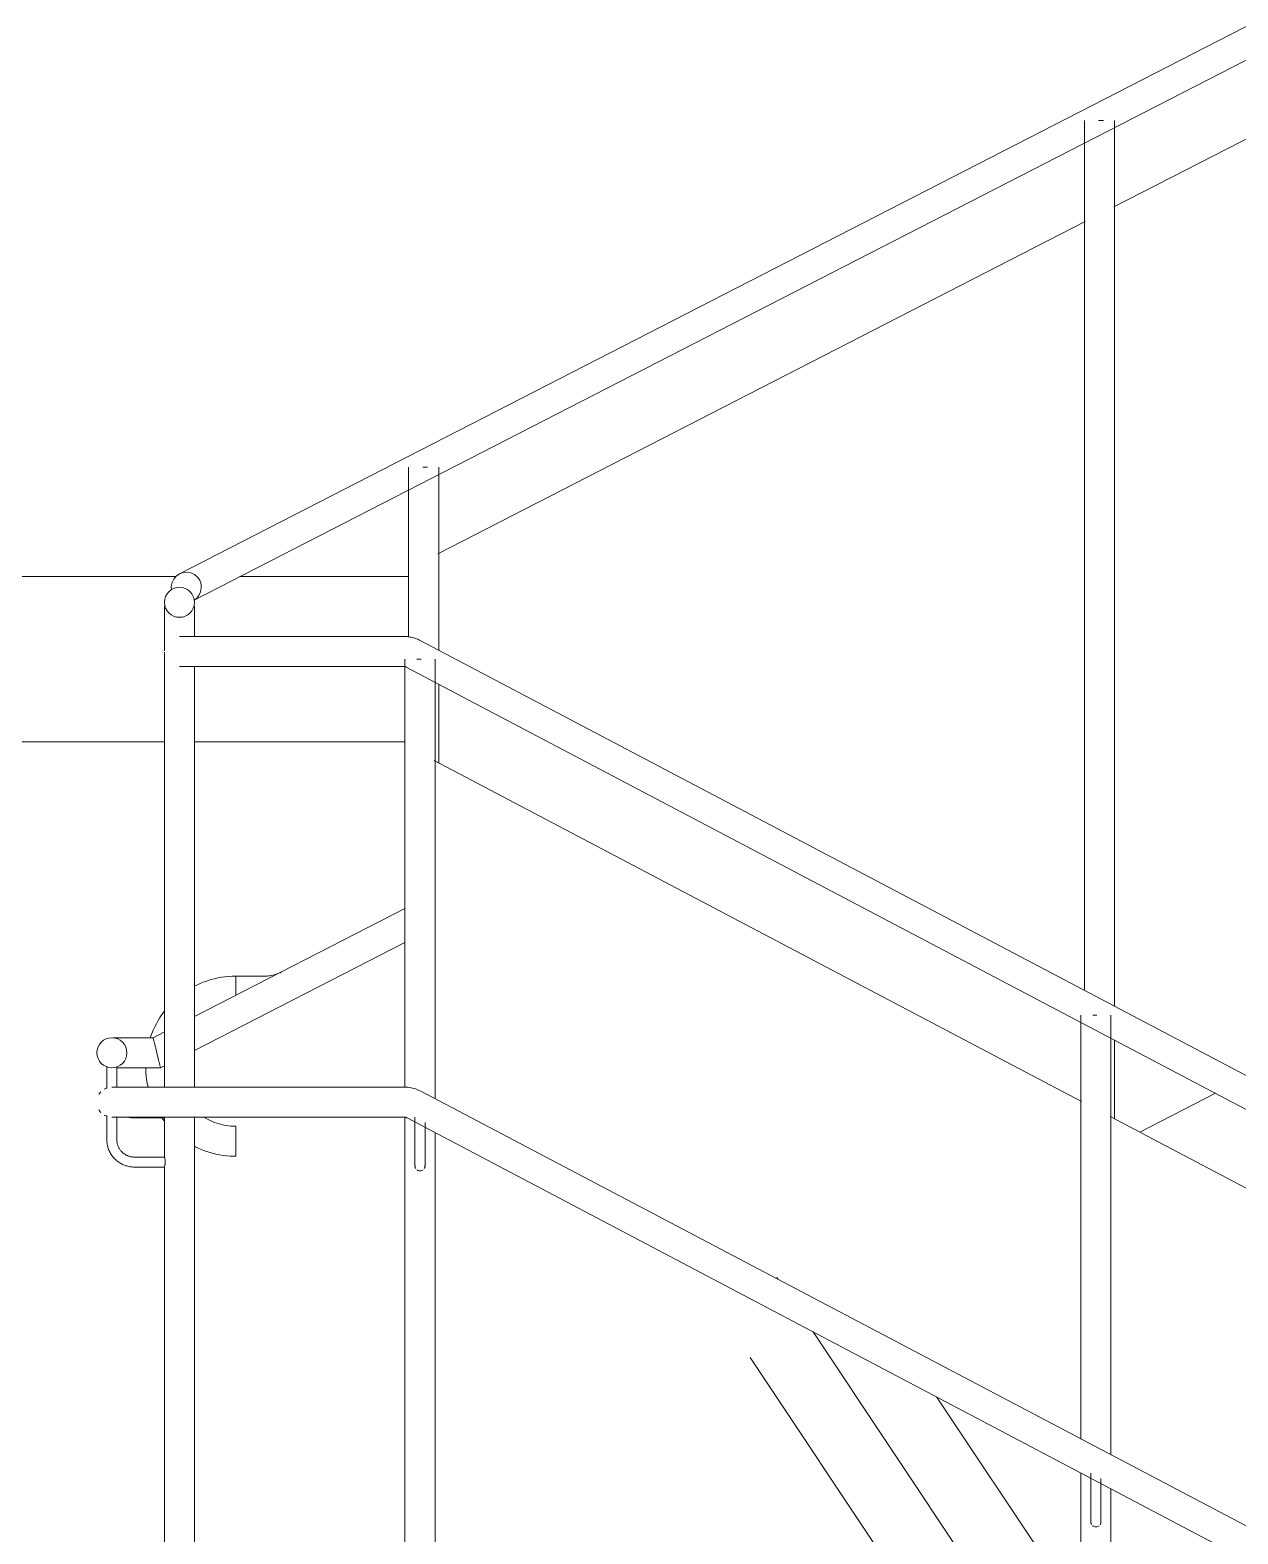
# Model space of a CAD drawing. Header units: millimetres. Extents: x -515342 to 330399, y -224905 to 507333.
# Drawn here: x 247241 to 248849, y 93376 to 95379 of the extents above; entities that cross this region are included whole.
import ezdxf

# ---------------------------------------------------------------- set-up
doc = ezdxf.new("R2010")
doc.units = ezdxf.units.MM
doc.layers.get('0').update_dxf_attribs({"lineweight": 0})
doc.layers.add('Ограждение', color=7, linetype='Continuous', lineweight=0)
doc.layers.add('Перекрытие', color=7, linetype='Continuous', lineweight=0)
pattern_1 = [(123.69, (-5255.8, 6334.5), (-2598.612, 3008.927), [641.07, -5769.6]), (123.69, (-5220.23, 6441.2), (-2598.612, 3008.927), [384.64, -6026.03]), (123.69, (-5433.6, 6441.2), (-2598.612, 3008.927), [384.64, -6026.03])]

# ---------------------------------------------------------------- blocks, each defined once
blk = doc.blocks.new('Ограждение - АР_Ограждение_Балясина_D40_900 для 1500-10123999-О_АР_П_Разрез 2-2')
at = {"layer": 'Ограждение'}
for p, q in [((-13619.7, 5940), (-13619.7, 6510.2)), ((-13599.7, 6510.2), (-13603.7, 6510.2)), ((-13598.2, 6510.2), (-13599.7, 6510.2)), ((-13579.7, 6510.2), (-13579.7, 5924.6)), ((-13619.7, 5040.2), (-13619.7, 5900.4)), ((-13606.4, 5865.2), (-13606.4, 5900.1)), ((-13593, 5893.1), (-13593, 5865.2)), ((-13579.7, 5879.4), (-13579.7, 4884.8))]:
    blk.add_line(p, q, dxfattribs=at)
at = {"layer": 'Ограждение', "flags": 128}
for points in [[(-13606.4, 5835.2), (-13606.4, 5835.2), (-13606.4, 5835.3), (-13606.4, 5835.4), (-13606.4, 5835.5), (-13606.4, 5835.8), (-13606.4, 5836), (-13606.4, 5836.3), (-13606.4, 5836.7), (-13606.4, 5837.1), (-13606.4, 5837.5), (-13606.4, 5838), (-13606.4, 5838.6), (-13606.4, 5839.1), (-13606.4, 5839.7), (-13606.4, 5840.4), (-13606.4, 5841.1), (-13606.4, 5841.8), (-13606.4, 5842.6), (-13606.4, 5843.4), (-13606.4, 5844.3), (-13606.4, 5845.1), (-13606.4, 5846), (-13606.4, 5847), (-13606.4, 5848), (-13606.4, 5849), (-13606.4, 5850), (-13606.4, 5851), (-13606.4, 5852.1), (-13606.4, 5853.2), (-13606.4, 5854.3), (-13606.4, 5855.4), (-13606.4, 5856.6), (-13606.4, 5857.7), (-13606.4, 5858.9), (-13606.4, 5860.1), (-13606.4, 5861.3), (-13606.4, 5862.4), (-13606.4, 5863.6), (-13606.4, 5864.8), (-13606.4, 5865.2)], [(-13593, 5865.2), (-13593, 5864), (-13593, 5862.8), (-13593, 5861.6), (-13593, 5860.4), (-13593, 5859.2), (-13593, 5858), (-13593, 5856.9), (-13593, 5855.7), (-13593, 5854.6), (-13593, 5853.5), (-13593, 5852.4), (-13593, 5851.3), (-13593, 5850.3), (-13593, 5849.2), (-13593, 5848.2), (-13593, 5847.2), (-13593, 5846.3), (-13593, 5845.4), (-13593, 5844.5), (-13593, 5843.6), (-13593, 5842.8), (-13593, 5842), (-13593, 5841.3), (-13593, 5840.6), (-13593, 5839.9), (-13593, 5839.3), (-13593, 5838.7), (-13593, 5838.2), (-13593, 5837.7), (-13593, 5837.2), (-13593, 5836.8), (-13593, 5836.4), (-13593, 5836.1), (-13593, 5835.8), (-13593, 5835.6), (-13593, 5835.4), (-13593, 5835.3), (-13593, 5835.2), (-13593, 5835.2)]]:
    blk.add_lwpolyline(points, dxfattribs=at)
at = {"layer": 'Ограждение'}
for points, knots in [([(-13606.3, 5836.3), (-13606.3, 5836.1), (-13606.4, 5835.6), (-13606.4, 5834.9), (-13606.3, 5834.1), (-13606.1, 5833.2), (-13605.8, 5832.4), (-13605.5, 5831.9), (-13605.5, 5831.8)], [0.4444444, 0.4444444, 0.4444444, 0.4444444, 0.4791667, 0.5138889, 0.5486111, 0.5833333, 0.6527778, 0.6666667, 0.6666667, 0.6666667, 0.6666667]), ([(-13604, 5830.1), (-13603.9, 5830), (-13603.5, 5829.6), (-13602.1, 5828.8), (-13600.7, 5828.5), (-13599.7, 5828.5)], [0.7777778, 0.7777778, 0.7777778, 0.7777778, 0.7916667, 0.8611111, 1, 1, 1, 1]), ([(-13593.9, 5831.8), (-13593.7, 5832.2), (-13593.4, 5832.9), (-13593.1, 5833.9), (-13593, 5834.7), (-13593, 5835.5), (-13593.1, 5835.9), (-13593.1, 5836.2)], [0.3333333, 0.3333333, 0.3333333, 0.3333333, 0.3888889, 0.4444444, 0.4791667, 0.5138889, 0.5486111, 0.5486111, 0.5486111, 0.5486111])]:
    blk.add_open_spline(points, degree=3, knots=knots, dxfattribs=at)
blk.add_open_spline([(-13599.7, 5828.5), (-13598.9, 5828.5), (-13597.4, 5828.8), (-13596, 5829.6), (-13595.4, 5830.1)], degree=3, dxfattribs=at)
blk = doc.blocks.new('Ограждение - Для шага 900-10114928-О_АР_П_Разрез 2-2')
at = {"layer": 'Ограждение'}
h = blk.add_hatch(dxfattribs=at)
h.set_pattern_fill('FP_54', color=256, style=0, pattern_type=2)
h.set_pattern_definition(pattern_1)
h.paths.add_polyline_path([(-12718.7, 4671), (-12718.7, 5425.7), (-13580.7, 5880), (-13580.7, 5125.2), (-12846.2, 4738.1)])
h.paths.add_polyline_path([(-12718.7, 5471), (-12718.7, 5921), (-13580.7, 6375.2), (-13580.7, 5925.2), (-12739.1, 5481.7)])
for p, q in [((-13580.7, 6375.2), (-12718.7, 5921)), ((-12718.7, 4671), (-13580.7, 5125.2))]:
    blk.add_line(p, q, dxfattribs=at)
blk = doc.blocks.new('Ограждение - АР_Ограждение_Балясина_D40_900 для 1500-10123997-О_АР_П_Разрез 2-2')
at = {"layer": 'Ограждение'}
for p, q in [((-12719.7, 5471.3), (-12719.7, 6036)), ((-12699.7, 6036), (-12703.7, 6036)), ((-12698.2, 6036), (-12699.7, 6036)), ((-12679.7, 6036), (-12679.7, 5450.4)), ((-12719.7, 4418.5), (-12719.7, 5426.3)), ((-12706.4, 5391), (-12706.4, 5425.9)), ((-12693, 5418.9), (-12693, 5391)), ((-12679.7, 5405.2), (-12679.7, 4418.5))]:
    blk.add_line(p, q, dxfattribs=at)
at = {"layer": 'Ограждение', "flags": 128}
for points in [[(-12706.4, 5361), (-12706.4, 5361), (-12706.4, 5361.1), (-12706.4, 5361.2), (-12706.4, 5361.3), (-12706.4, 5361.6), (-12706.4, 5361.8), (-12706.4, 5362.1), (-12706.4, 5362.5), (-12706.4, 5362.9), (-12706.4, 5363.3), (-12706.4, 5363.8), (-12706.4, 5364.3), (-12706.4, 5364.9), (-12706.4, 5365.5), (-12706.4, 5366.2), (-12706.4, 5366.9), (-12706.4, 5367.6), (-12706.4, 5368.4), (-12706.4, 5369.2), (-12706.4, 5370.1), (-12706.4, 5370.9), (-12706.4, 5371.8), (-12706.4, 5372.8), (-12706.4, 5373.7), (-12706.4, 5374.7), (-12706.4, 5375.8), (-12706.4, 5376.8), (-12706.4, 5377.9), (-12706.4, 5379), (-12706.4, 5380.1), (-12706.4, 5381.2), (-12706.4, 5382.4), (-12706.4, 5383.5), (-12706.4, 5384.7), (-12706.4, 5385.9), (-12706.4, 5387), (-12706.4, 5388.2), (-12706.4, 5389.4), (-12706.4, 5390.6), (-12706.4, 5391)], [(-12693, 5391), (-12693, 5389.8), (-12693, 5388.6), (-12693, 5387.4), (-12693, 5386.2), (-12693, 5385), (-12693, 5383.8), (-12693, 5382.7), (-12693, 5381.5), (-12693, 5380.4), (-12693, 5379.3), (-12693, 5378.2), (-12693, 5377.1), (-12693, 5376), (-12693, 5375), (-12693, 5374), (-12693, 5373), (-12693, 5372.1), (-12693, 5371.2), (-12693, 5370.3), (-12693, 5369.4), (-12693, 5368.6), (-12693, 5367.8), (-12693, 5367.1), (-12693, 5366.4), (-12693, 5365.7), (-12693, 5365.1), (-12693, 5364.5), (-12693, 5364), (-12693, 5363.5), (-12693, 5363), (-12693, 5362.6), (-12693, 5362.2), (-12693, 5361.9), (-12693, 5361.6), (-12693, 5361.4), (-12693, 5361.2), (-12693, 5361.1), (-12693, 5361), (-12693, 5361)]]:
    blk.add_lwpolyline(points, dxfattribs=at)
at = {"layer": 'Ограждение'}
for points, knots in [([(-12706.3, 5362.1), (-12706.3, 5361.9), (-12706.4, 5361.4), (-12706.4, 5360.7), (-12706.3, 5359.9), (-12706.1, 5359), (-12705.8, 5358.2), (-12705.5, 5357.7), (-12705.5, 5357.6)], [0.4444444, 0.4444444, 0.4444444, 0.4444444, 0.4791667, 0.5138889, 0.5486111, 0.5833333, 0.6527778, 0.6666667, 0.6666667, 0.6666667, 0.6666667]), ([(-12704, 5355.9), (-12703.9, 5355.8), (-12703.5, 5355.4), (-12702.1, 5354.6), (-12700.7, 5354.3), (-12699.7, 5354.3)], [0.7777778, 0.7777778, 0.7777778, 0.7777778, 0.7916667, 0.8611111, 1, 1, 1, 1]), ([(-12693.9, 5357.6), (-12693.7, 5357.9), (-12693.4, 5358.7), (-12693.1, 5359.6), (-12693, 5360.5), (-12693, 5361.3), (-12693.1, 5361.7), (-12693.1, 5362)], [0.3333333, 0.3333333, 0.3333333, 0.3333333, 0.3888889, 0.4444444, 0.4791667, 0.5138889, 0.5486111, 0.5486111, 0.5486111, 0.5486111])]:
    blk.add_open_spline(points, degree=3, knots=knots, dxfattribs=at)
blk.add_open_spline([(-12699.7, 5354.3), (-12698.9, 5354.3), (-12697.4, 5354.6), (-12696, 5355.4), (-12695.4, 5355.9)], degree=3, dxfattribs=at)
blk = doc.blocks.new('Ограждение - Для шага 900-V300-О_АР_П_Разрез 2-2')
at = {"layer": 'Ограждение'}
h = blk.add_hatch(dxfattribs=at)
h.set_pattern_fill('FP_54', color=256, style=0, pattern_type=2)
h.set_pattern_definition(pattern_1)
h.paths.add_polyline_path([(-11818.7, 4196.7), (-11818.7, 4951.5), (-12680.7, 5405.7), (-12680.7, 4651), (-11870.6, 4224.1)])
h.paths.add_polyline_path([(-11818.7, 4996.7), (-11818.7, 5446.7), (-12680.7, 5901), (-12680.7, 5451), (-11882, 5030.1)])
for p, q in [((-12680.7, 5901), (-11818.7, 5446.7)), ((-11818.7, 4196.7), (-12680.7, 4651))]:
    blk.add_line(p, q, dxfattribs=at)
blk = doc.blocks.new('Ограждение - АР_Ограждение_Балясина_D40_900 для 1500-V302-О_АР_П_Разрез 2-2')
at = {"layer": 'Ограждение'}
for p, q in [((-13940.1, 5940.2), (-13940.1, 6515.2)), ((-13939.4, 6515.2), (-13940.1, 6515.2)), ((-13900.1, 6500.6), (-13900.1, 5940.1)), ((-14016.8, 5870.2), (-14016.8, 5902.2)), ((-14003.4, 5900.5), (-14003.4, 5870.2)), ((-13940.1, 5846.9), (-13940.1, 5900.2)), ((-13900.1, 5900.2), (-13900.1, 5040.2)), ((-13980.1, 5846.9), (-13940.1, 5846.9)), ((-13940.1, 5833.6), (-13980.1, 5833.6)), ((-13940.1, 5040.2), (-13940.1, 5833.6))]:
    blk.add_line(p, q, dxfattribs=at)
at = {"layer": 'Ограждение', "flags": 128}
for points in [[(-13980.1, 5833.6), (-13981.6, 5833.6), (-13983, 5833.7), (-13984.5, 5833.8), (-13986, 5834), (-13987.4, 5834.3), (-13988.8, 5834.6), (-13990.2, 5835), (-13991.6, 5835.4), (-13993, 5835.9), (-13994.4, 5836.4), (-13995.7, 5837), (-13997, 5837.7), (-13998.3, 5838.4), (-13999.6, 5839.2), (-14000.8, 5840), (-14002, 5840.8), (-14003.2, 5841.7), (-14004.3, 5842.7), (-14005.4, 5843.6), (-14006.4, 5844.7), (-14007.4, 5845.7), (-14008.4, 5846.9), (-14009.3, 5848), (-14010.1, 5849.2), (-14011, 5850.4), (-14011.7, 5851.7), (-14012.5, 5852.9), (-14013.1, 5854.2), (-14013.7, 5855.6), (-14014.3, 5856.9), (-14014.8, 5858.3), (-14015.2, 5859.7), (-14015.6, 5861.1), (-14016, 5862.5), (-14016.2, 5864), (-14016.5, 5865.4), (-14016.6, 5866.9), (-14016.7, 5868.4), (-14016.8, 5869.8), (-14016.8, 5870.2)], [(-14003.4, 5870.2), (-14003.4, 5869.3), (-14003.4, 5868.4), (-14003.3, 5867.4), (-14003.1, 5866.5), (-14003, 5865.6), (-14002.8, 5864.7), (-14002.5, 5863.8), (-14002.3, 5862.9), (-14002, 5862), (-14001.6, 5861.1), (-14001.2, 5860.3), (-14000.8, 5859.4), (-14000.4, 5858.6), (-13999.9, 5857.8), (-13999.4, 5857), (-13998.8, 5856.3), (-13998.3, 5855.5), (-13997.7, 5854.8), (-13997, 5854.1), (-13996.4, 5853.5), (-13995.7, 5852.8), (-13995, 5852.2), (-13994.2, 5851.7), (-13993.5, 5851.1), (-13992.7, 5850.6), (-13991.9, 5850.1), (-13991.1, 5849.6), (-13990.3, 5849.2), (-13989.4, 5848.8), (-13988.6, 5848.5), (-13987.7, 5848.1), (-13986.8, 5847.9), (-13985.9, 5847.6), (-13985, 5847.4), (-13984.1, 5847.2), (-13983.2, 5847.1), (-13982.2, 5847), (-13981.3, 5846.9), (-13980.4, 5846.9), (-13980.1, 5846.9)]]:
    blk.add_lwpolyline(points, dxfattribs=at)
at = {"layer": 'Ограждение'}
blk.add_open_spline([(-13940.1, 5833.6), (-13940.1, 5833.6), (-13940, 5833.8), (-13939.7, 5834.8), (-13939.4, 5835.9), (-13939.3, 5836.9), (-13939.1, 5837.9), (-13939, 5838.9), (-13939, 5839.8), (-13939, 5840.5), (-13939, 5841.2), (-13939.1, 5842.2), (-13939.2, 5843.3), (-13939.4, 5844.5), (-13939.7, 5845.5), (-13940, 5846.6), (-13940.1, 5846.9), (-13940.1, 5846.9)], degree=3, knots=[0, 0, 0, 0, 0.111111, 0.222222, 0.277778, 0.333333, 0.388889, 0.444444, 0.479167, 0.513889, 0.548611, 0.583333, 0.652778, 0.722222, 0.791667, 0.861111, 1, 1, 1, 1], dxfattribs=at)
blk = doc.blocks.new('Ограждение - Ограждение-10114312-О_АР_П_Разрез 2-2')
for name in ['Ограждение - АР_Ограждение_Балясина_D40_900 для 1500-V302-О_АР_П_Разрез 2-2', 'Ограждение - АР_Ограждение_Балясина_D40_900 для 1500-10123999-О_АР_П_Разрез 2-2', 'Ограждение - Для шага 900-10114928-О_АР_П_Разрез 2-2', 'Ограждение - АР_Ограждение_Балясина_D40_900 для 1500-10123997-О_АР_П_Разрез 2-2', 'Ограждение - Для шага 900-V300-О_АР_П_Разрез 2-2']:
    blk.add_blockref(name, (0, 0))
blk = doc.blocks.new('Тип верхнего поручня - Верхний поручень_Внутренний_-10114799-О_АР_П_Разрез 2-2')
at = {"layer": 'Ограждение'}
for p, q in [((-13620.4, 6540.2), (-13875.1, 6540.2)), ((-10579.3, 4943.7), (-13599.5, 6535)), ((-13875.1, 6500.2), (-13620.4, 6500.2)), ((-13618.1, 6499.6), (-10597.9, 4908.3))]:
    blk.add_line(p, q, dxfattribs=at)
at = {"layer": 'Ограждение', "flags": 128}
for points in [[(-13875.1, 6540.2), (-13876.9, 6540.2), (-13878.7, 6540.2), (-13880.5, 6540.2), (-13882.3, 6540.2), (-13884.1, 6540.2), (-13885.8, 6540.2), (-13887.5, 6540.2), (-13889.3, 6540.2), (-13891, 6540.2), (-13892.6, 6540.2), (-13894.3, 6540.2), (-13895.9, 6540.2), (-13897.5, 6540.2), (-13899, 6540.2), (-13900.5, 6540.2), (-13902, 6540.2), (-13903.4, 6540.2), (-13904.8, 6540.2), (-13906.1, 6540.2), (-13907.4, 6540.2), (-13908.6, 6540.2), (-13909.8, 6540.2), (-13910.9, 6540.2), (-13912, 6540.2), (-13913, 6540.2), (-13913.9, 6540.2), (-13914.8, 6540.2), (-13915.6, 6540.2), (-13916.4, 6540.2), (-13917.1, 6540.2), (-13917.7, 6540.2), (-13918.2, 6540.2), (-13918.7, 6540.2), (-13919.1, 6540.2), (-13919.5, 6540.2), (-13919.7, 6540.2), (-13919.9, 6540.2), (-13920.1, 6540.2), (-13920.1, 6540.2), (-13920.1, 6540.2)], [(-13599.5, 6535), (-13601.1, 6535.8), (-13602.7, 6536.6), (-13604.4, 6537.3), (-13606.1, 6537.9), (-13607.8, 6538.4), (-13609.5, 6538.9), (-13611.3, 6539.3), (-13613, 6539.6), (-13614.8, 6539.9), (-13616.6, 6540.1), (-13618.4, 6540.2), (-13620.2, 6540.2), (-13620.4, 6540.2)], [(-13920.1, 6500.2), (-13920.1, 6500.2), (-13920, 6500.2), (-13919.8, 6500.2), (-13919.5, 6500.2), (-13919.2, 6500.2), (-13918.8, 6500.2), (-13918.4, 6500.2), (-13917.8, 6500.2), (-13917.2, 6500.2), (-13916.6, 6500.2), (-13915.8, 6500.2), (-13915, 6500.2), (-13914.2, 6500.2), (-13913.2, 6500.2), (-13912.3, 6500.2), (-13911.2, 6500.2), (-13910.1, 6500.2), (-13908.9, 6500.2), (-13907.7, 6500.2), (-13906.5, 6500.2), (-13905.1, 6500.2), (-13903.8, 6500.2), (-13902.4, 6500.2), (-13900.9, 6500.2), (-13899.4, 6500.2), (-13897.9, 6500.2), (-13896.3, 6500.2), (-13894.7, 6500.2), (-13893.1, 6500.2), (-13891.4, 6500.2), (-13889.7, 6500.2), (-13888, 6500.2), (-13886.3, 6500.2), (-13884.5, 6500.2), (-13882.8, 6500.2), (-13881, 6500.2), (-13879.2, 6500.2), (-13877.4, 6500.2), (-13875.6, 6500.2), (-13875.1, 6500.2)], [(-13620.4, 6500.2), (-13620.2, 6500.2), (-13620, 6500.2), (-13619.8, 6500.2), (-13619.6, 6500.2), (-13619.4, 6500.1), (-13619.2, 6500.1), (-13619, 6500), (-13618.9, 6500), (-13618.7, 6499.9), (-13618.5, 6499.8), (-13618.3, 6499.7), (-13618.1, 6499.7), (-13618.1, 6499.6)]]:
    blk.add_lwpolyline(points, dxfattribs=at)
blk = doc.blocks.new('Тип перил - Перила_Внутренний_-10114812-О_АР_П_Разрез 2-2')
at = {"layer": 'Ограждение'}
for p, q in [((-13621.7, 5940.2), (-13960.1, 5940.2)), ((-10575.2, 4341.6), (-13598.4, 5934.5)), ((-13960.1, 5900.2), (-13621.7, 5900.2)), ((-13617, 5899.1), (-10593.9, 4306.2))]:
    blk.add_line(p, q, dxfattribs=at)
at = {"layer": 'Ограждение', "flags": 128}
for points in [[(-13960.1, 5940.2), (-13962.1, 5940.2), (-13964.1, 5940.2), (-13966.1, 5940.2), (-13968.1, 5940.2), (-13970, 5940.2), (-13972, 5940.2), (-13973.9, 5940.2), (-13975.8, 5940.2), (-13977.7, 5940.2), (-13979.6, 5940.2), (-13981.4, 5940.2), (-13983.2, 5940.2), (-13985, 5940.2), (-13986.7, 5940.2), (-13988.3, 5940.2), (-13990, 5940.2), (-13991.6, 5940.2), (-13993.1, 5940.2), (-13994.6, 5940.2), (-13996, 5940.2), (-13997.3, 5940.2), (-13998.6, 5940.2), (-13999.9, 5940.2), (-14001.1, 5940.2), (-14002.2, 5940.2), (-14003.2, 5940.2), (-14004.2, 5940.2), (-14005.1, 5940.2), (-14006, 5940.2), (-14006.7, 5940.2), (-14007.4, 5940.2), (-14008, 5940.2), (-14008.5, 5940.2), (-14009, 5940.2), (-14009.4, 5940.2), (-14009.7, 5940.2), (-14009.9, 5940.2), (-14010, 5940.2), (-14010.1, 5940.2), (-14010.1, 5940.2)], [(-13598.4, 5934.5), (-13600.1, 5935.3), (-13602, 5936.2), (-13603.8, 5936.9), (-13605.7, 5937.6), (-13607.6, 5938.2), (-13609.5, 5938.7), (-13611.5, 5939.2), (-13613.5, 5939.5), (-13615.4, 5939.8), (-13617.4, 5940), (-13619.4, 5940.2), (-13621.4, 5940.2), (-13621.7, 5940.2)], [(-14010.1, 5900.2), (-14010.1, 5900.2), (-14010, 5900.2), (-14009.8, 5900.2), (-14009.5, 5900.2), (-14009.1, 5900.2), (-14008.7, 5900.2), (-14008.2, 5900.2), (-14007.6, 5900.2), (-14006.9, 5900.2), (-14006.2, 5900.2), (-14005.4, 5900.2), (-14004.5, 5900.2), (-14003.5, 5900.2), (-14002.5, 5900.2), (-14001.4, 5900.2), (-14000.2, 5900.2), (-13999, 5900.2), (-13997.7, 5900.2), (-13996.4, 5900.2), (-13994.9, 5900.2), (-13993.5, 5900.2), (-13992, 5900.2), (-13990.4, 5900.2), (-13988.8, 5900.2), (-13987.1, 5900.2), (-13985.4, 5900.2), (-13983.7, 5900.2), (-13981.9, 5900.2), (-13980.1, 5900.2), (-13978.2, 5900.2), (-13976.4, 5900.2), (-13974.4, 5900.2), (-13972.5, 5900.2), (-13970.6, 5900.2), (-13968.6, 5900.2), (-13966.6, 5900.2), (-13964.6, 5900.2), (-13962.7, 5900.2), (-13960.7, 5900.2), (-13960.1, 5900.2)], [(-13621.7, 5900.2), (-13621.3, 5900.2), (-13620.9, 5900.2), (-13620.5, 5900.1), (-13620.1, 5900.1), (-13619.7, 5900), (-13619.3, 5899.9), (-13618.9, 5899.8), (-13618.5, 5899.7), (-13618.1, 5899.6), (-13617.8, 5899.4), (-13617.4, 5899.3), (-13617, 5899.1), (-13617, 5899.1)]]:
    blk.add_lwpolyline(points, dxfattribs=at)
at = {"layer": 'Ограждение'}
for start, end in [(136.5457, 150), (108.6175, 120), (210, 223.4543), (240, 251.7109)]:
    blk.add_arc((-14010.1, 5920.2), 20, start, end, dxfattribs=at)
blk = doc.blocks.new('Ограждение - Для шага 900-V304-О_АР_П_Разрез 2-2')
at = {"layer": 'Ограждение'}
h = blk.add_hatch(dxfattribs=at)
h.set_pattern_fill('FP_54', color=256, style=0, pattern_type=2)
h.set_pattern_definition(pattern_1)
h.paths.add_polyline_path([(-12641.2, 5880.1), (-12540.5, 5931.9), (-12675.8, 6003.2), (-12675.8, 5898.4), (-12644.8, 5882)])
h.paths.add_polyline_path([(-12497, 5954.2), (-11813.8, 6304.9), (-11813.8, 7052.7), (-12317.9, 7296.1), (-12675.8, 7112.4), (-12675.8, 6048.4), (-12524.8, 5968.8)])
h.paths.add_polyline_path([(-11813.8, 7286.7), (-11813.8, 7512.9), (-11855.9, 7533.3), (-12053.2, 7432), (-11853.3, 7432), (-11853.3, 7286.7)])
for p, q in [((-12053.2, 7432), (-11855.9, 7533.3)), ((-12675.8, 7112.4), (-12317.9, 7296.1)), ((-11813.8, 6304.9), (-12497, 5954.2)), ((-12540.5, 5931.9), (-12641.2, 5880.1))]:
    blk.add_line(p, q, dxfattribs=at)
blk = doc.blocks.new('Ограждение - АР_Ограждение_Балясина_D40_900 для 1500-10120777-О_АР_П_Разрез 2-2')
at = {"layer": 'Ограждение'}
for p, q in [((-12714.8, 6068.9), (-12714.8, 7227.6)), ((-12694.8, 7227.6), (-12696.3, 7227.6)), ((-12689.6, 7227.6), (-12694.8, 7227.6)), ((-12674.8, 7227.6), (-12674.8, 6047.8)), ((-12674.8, 6002.6), (-12674.8, 5897.8))]:
    blk.add_line(p, q, dxfattribs=at)
blk = doc.blocks.new('Ограждение - Для шага 900-V305-О_АР_П_Разрез 2-2')
at = {"layer": 'Ограждение'}
h = blk.add_hatch(dxfattribs=at)
h.set_pattern_fill('FP_54', color=256, style=0, pattern_type=2)
h.set_pattern_definition(pattern_1)
h.paths.add_polyline_path([(-12719.7, 5921.5), (-12719.7, 6026.3), (-13575.8, 6477.4), (-13575.8, 6372.6), (-12739.1, 5931.7)])
h.paths.add_polyline_path([(-12713.8, 6068.4), (-12713.8, 7092.9), (-13575.8, 6650.4), (-13575.8, 6522.6), (-12739.1, 6081.7)])
blk.add_line((-13575.8, 6650.4), (-12713.8, 7092.9), dxfattribs=at)
blk = doc.blocks.new('Ограждение - АР_Ограждение_Балясина_D40_900 для 1500-10120775-О_АР_П_Разрез 2-2')
at = {"layer": 'Ограждение'}
for p, q in [((-13614.8, 6539.4), (-13614.8, 6765.7)), ((-13594.8, 6765.7), (-13596.1, 6765.7)), ((-13589.6, 6765.7), (-13594.8, 6765.7)), ((-13574.8, 6765.7), (-13574.8, 6522)), ((-13574.8, 6476.8), (-13574.8, 6372))]:
    blk.add_line(p, q, dxfattribs=at)
blk = doc.blocks.new('Ограждение - АР_Ограждение_Балясина_D40_900 для 1500-V307-О_АР_П_Разрез 2-2')
at = {"layer": 'Ограждение'}
for p, q in [((-13940, 6521), (-13940, 6580.8)), ((-13939.3, 6580.8), (-13940, 6580.8)), ((-13900, 6580.8), (-13900.7, 6580.8)), ((-13900, 6580.8), (-13900, 6539.8)), ((-13940, 6515.2), (-13940, 6519.5)), ((-13900, 6500.6), (-13900, 5940.1)), ((-14016.7, 5938.2), (-14016.7, 5967.1)), ((-14003.3, 5967.1), (-14003.3, 5940)), ((-13940, 5899.1), (-13980, 5899.1)), ((-13900, 5900.2), (-13900, 5105.8))]:
    blk.add_line(p, q, dxfattribs=at)
at = {"layer": 'Ограждение', "flags": 128}
blk.add_lwpolyline([(-13980, 5899.1), (-13981.5, 5899.1), (-13982.9, 5899.2), (-13984.4, 5899.3), (-13985.9, 5899.6), (-13987.3, 5899.8), (-13988.7, 5900.1)], dxfattribs=at)
blk = doc.blocks.new('Ограждение - Ограждение-10116339-О_АР_П_Разрез 2-2')
for name in ['Ограждение - Для шага 900-V304-О_АР_П_Разрез 2-2', 'Ограждение - АР_Ограждение_Балясина_D40_900 для 1500-10120777-О_АР_П_Разрез 2-2', 'Ограждение - Для шага 900-V305-О_АР_П_Разрез 2-2', 'Ограждение - АР_Ограждение_Балясина_D40_900 для 1500-10120775-О_АР_П_Разрез 2-2', 'Ограждение - АР_Ограждение_Балясина_D40_900 для 1500-V307-О_АР_П_Разрез 2-2']:
    blk.add_blockref(name, (0, 0))
blk = doc.blocks.new('Тип верхнего поручня - Верхний поручень_Внутренний_-10116600-О_АР_П_Разрез 2-2')
at = {"layer": 'Ограждение'}
for p, q in [((-12468.5, 7368.8), (-13920, 6623.7)), ((-13900.4, 6588.8), (-12423.4, 7347))]:
    blk.add_line(p, q, dxfattribs=at)
at = {"layer": 'Ограждение', "flags": 128}
for points in [[(-13893.1, 6615.1), (-13896.1, 6619.4), (-13900, 6622.7), (-13904.8, 6625), (-13909.9, 6625.9), (-13915.1, 6625.5), (-13920, 6623.7), (-13924.3, 6620.7), (-13927.7, 6616.8), (-13929.9, 6612), (-13930.9, 6606.9), (-13930.6, 6602.6)], [(-13900.4, 6588.9), (-13897.5, 6591.1), (-13894.1, 6595.1), (-13891.8, 6599.8), (-13890.9, 6604.9), (-13891.3, 6610.1), (-13893.1, 6615.1)]]:
    blk.add_lwpolyline(points, dxfattribs=at)
at = {"layer": 'Ограждение'}
for start, end in [(0, 180), (180, 0)]:
    blk.add_arc((-13920, 6585.8), 20, start, end, dxfattribs=at)
blk = doc.blocks.new('Тип перил - Перила_Внутренний_-10116613-О_АР_П_Разрез 2-2')
at = {"layer": 'Ограждение'}
for p, q in [((-13619.7, 6177.9), (-13900, 6034)), ((-13900, 5989), (-13619.7, 6132.9)), ((-13939.8, 6013.5), (-13955, 6005.8)), ((-13955, 6005.8), (-13960, 6005.8)), ((-13960, 5965.8), (-13945.3, 5965.8)), ((-13945.3, 5965.8), (-13939.9, 5968.6))]:
    blk.add_line(p, q, dxfattribs=at)
at = {"layer": 'Ограждение', "flags": 128}
for points in [[(-14008.1, 6005.8), (-14007.5, 6005.8), (-14006.8, 6005.8), (-14006.1, 6005.8), (-14005.3, 6005.8), (-14004.4, 6005.8), (-14003.4, 6005.8), (-14002.4, 6005.8), (-14001.3, 6005.8), (-14000.1, 6005.8), (-13998.9, 6005.8), (-13997.6, 6005.8), (-13996.3, 6005.8), (-13994.8, 6005.8), (-13993.4, 6005.8), (-13991.9, 6005.8), (-13990.3, 6005.8), (-13988.7, 6005.8), (-13987, 6005.8), (-13985.3, 6005.8), (-13983.6, 6005.8), (-13981.8, 6005.8), (-13980, 6005.8), (-13978.1, 6005.8), (-13976.3, 6005.8), (-13974.3, 6005.8), (-13972.4, 6005.8), (-13970.5, 6005.8), (-13968.5, 6005.8), (-13966.5, 6005.8), (-13964.5, 6005.8), (-13962.6, 6005.8), (-13960.6, 6005.8), (-13960, 6005.8)], [(-13960, 5965.8), (-13962, 5965.8), (-13964, 5965.8), (-13966, 5965.8), (-13968, 5965.8), (-13969.9, 5965.8), (-13971.9, 5965.8), (-13973.8, 5965.8), (-13975.7, 5965.8), (-13977.6, 5965.8), (-13979.5, 5965.8), (-13981.3, 5965.8), (-13983.1, 5965.8), (-13984.9, 5965.8), (-13986.6, 5965.8), (-13988.2, 5965.8), (-13989.9, 5965.8), (-13991.5, 5965.8), (-13993, 5965.8), (-13994.5, 5965.8), (-13995.9, 5965.8), (-13997.2, 5965.8), (-13998.6, 5965.8), (-13999.8, 5965.8), (-14001, 5965.8), (-14002.1, 5965.8), (-14003.1, 5965.8)]]:
    blk.add_lwpolyline(points, dxfattribs=at)
at = {"layer": 'Ограждение'}
for start, end in [(0, 180), (180, 0)]:
    blk.add_arc((-14010, 5985.8), 20, start, end, dxfattribs=at)
for points, knots in [([(-13950.2, 5985.8), (-13950.6, 5987.5), (-13951.4, 5991), (-13952.6, 5995.9), (-13953.6, 6000.1), (-13954.7, 6004.3), (-13955, 6005.8), (-13955, 6005.8)], [0, 0, 0, 0, 0.0833333, 0.1666667, 0.25, 0.3333333, 0.5, 0.5, 0.5, 0.5]), ([(-13945.3, 5965.8), (-13945.3, 5965.8), (-13945.7, 5967.2), (-13946.7, 5971.4), (-13947.7, 5975.6), (-13948.9, 5980.5), (-13949.7, 5984), (-13950.2, 5985.8)], [0.5, 0.5, 0.5, 0.5, 0.6666667, 0.75, 0.8333333, 0.9166667, 1, 1, 1, 1])]:
    blk.add_open_spline(points, degree=3, knots=knots, dxfattribs=at)
blk = doc.blocks.new('Ограждение - АР_Ограждение_Ограничение_Дуга D40_расстояние между поручнями 200-V317-О_АР_П_Разрез 2-2')
at = {"layer": 'Ограждение'}
for p, q in [((-13845, 6087.9), (-13845, 6062.7)), ((-13845, 5887.9), (-13845, 5847.9))]:
    blk.add_line(p, q, dxfattribs=at)
at = {"layer": 'Ограждение', "flags": 128}
for points in [[(-13845, 6087.9), (-13849.8, 6087.8), (-13854.6, 6087.5), (-13859.4, 6087), (-13864.1, 6086.3), (-13868.9, 6085.5), (-13873.5, 6084.4), (-13878.2, 6083.2), (-13882.8, 6081.8), (-13887.3, 6080.2), (-13891.7, 6078.4), (-13896.1, 6076.5), (-13900, 6074.5)], [(-13940.5, 6040.6), (-13943.3, 6036.7), (-13946, 6032.7), (-13948.5, 6028.6), (-13950.8, 6024.4), (-13953, 6020.2), (-13955, 6015.8), (-13956.9, 6011.4), (-13958.5, 6006.9), (-13959.1, 6005.1)], [(-13965, 5965.8), (-13965, 5964.4), (-13964.7, 5959.6), (-13964.3, 5954.8), (-13963.7, 5950), (-13962.9, 5945.3), (-13961.9, 5940.6)], [(-13943.3, 5899.1), (-13942, 5897.3), (-13939.9, 5894.5)], [(-13845, 5887.9), (-13848.2, 5887.9), (-13851.4, 5888.1), (-13854.6, 5888.5), (-13857.8, 5888.9), (-13860.9, 5889.5), (-13864, 5890.2), (-13867.1, 5891), (-13870.2, 5891.9), (-13873.2, 5893), (-13876.2, 5894.2), (-13879.1, 5895.5), (-13882, 5896.9), (-13884.8, 5898.5), (-13887.5, 5900.1)], [(-13900, 5861.3), (-13898.5, 5860.4), (-13894.1, 5858.4), (-13889.7, 5856.5), (-13885.2, 5854.8), (-13880.7, 5853.3), (-13876, 5852), (-13871.4, 5850.8), (-13866.7, 5849.9), (-13861.9, 5849.1), (-13857.2, 5848.5), (-13852.4, 5848.1), (-13847.6, 5847.9), (-13845, 5847.9)]]:
    blk.add_lwpolyline(points, dxfattribs=at)
blk = doc.blocks.new('Тип перил - АР_Ограждение_Ограничение_Дуга D40_расстояние между поручнями 200-V319-О_АР_П_Разрез 2-2')
at = {"layer": 'Ограждение'}
for p, q in [((-13845, 6087.9), (-13845, 6062.7)), ((-13845, 5887.9), (-13845, 5847.9))]:
    blk.add_line(p, q, dxfattribs=at)
at = {"layer": 'Ограждение', "flags": 128}
for points in [[(-13845, 6087.9), (-13849.8, 6087.8), (-13854.6, 6087.5), (-13859.4, 6087), (-13864.1, 6086.3), (-13868.9, 6085.5), (-13873.5, 6084.4), (-13878.2, 6083.2), (-13882.8, 6081.8), (-13887.3, 6080.2), (-13891.7, 6078.4), (-13896.1, 6076.5), (-13900, 6074.5)], [(-13940.5, 6040.6), (-13943.3, 6036.7), (-13946, 6032.7), (-13948.5, 6028.6), (-13950.8, 6024.4), (-13953, 6020.2), (-13955, 6015.8), (-13956.9, 6011.4), (-13958.5, 6006.9), (-13959.1, 6005.1)], [(-13965, 5965.8), (-13965, 5964.4), (-13964.7, 5959.6), (-13964.3, 5954.8), (-13963.7, 5950), (-13962.9, 5945.3), (-13961.9, 5940.6)], [(-13943.3, 5899.1), (-13942, 5897.3), (-13939.9, 5894.5)], [(-13845, 5887.9), (-13848.2, 5887.9), (-13851.4, 5888.1), (-13854.6, 5888.5), (-13857.8, 5888.9), (-13860.9, 5889.5), (-13864, 5890.2), (-13867.1, 5891), (-13870.2, 5891.9), (-13873.2, 5893), (-13876.2, 5894.2), (-13879.1, 5895.5), (-13882, 5896.9), (-13884.8, 5898.5), (-13887.5, 5900.1)], [(-13900, 5861.3), (-13898.5, 5860.4), (-13894.1, 5858.4), (-13889.7, 5856.5), (-13885.2, 5854.8), (-13880.7, 5853.3), (-13876, 5852), (-13871.4, 5850.8), (-13866.7, 5849.9), (-13861.9, 5849.1), (-13857.2, 5848.5), (-13852.4, 5848.1), (-13847.6, 5847.9), (-13845, 5847.9)]]:
    blk.add_lwpolyline(points, dxfattribs=at)
blk = doc.blocks.new('Тип перил - Перила_Внутренний_-10536418-О_АР_П_Разрез 2-2')
at = {"layer": 'Ограждение'}
for p, q in [((-13807.1, 6087.9), (-13845, 6087.9)), ((-13845, 6067.9), (-13845, 6087.9)), ((-13845, 6062.7), (-13845, 6067.9))]:
    blk.add_line(p, q, dxfattribs=at)
at = {"layer": 'Ограждение', "flags": 128}
blk.add_lwpolyline([(-13784.3, 6093.4), (-13786.1, 6092.5), (-13787.9, 6091.7), (-13789.8, 6091), (-13791.6, 6090.3), (-13793.6, 6089.8), (-13795.5, 6089.2), (-13797.4, 6088.8), (-13799.4, 6088.5), (-13801.4, 6088.2), (-13803.4, 6088), (-13805.4, 6087.9), (-13807.1, 6087.9)], dxfattribs=at)

msp = doc.modelspace()

# ---------------------------------------------------------------- linework, layer by layer
at = {"layer": 'Перекрытие'}
for p, q in [((245954.7107, 94651.3929), (247434.7688, 94651.3929)), ((247520.0461, 94651.3929), (247744.9237, 94651.3929)), ((247419.6205, 94431.3929), (245954.7107, 94431.3929)), ((247740.0058, 94431.3929), (247459.6976, 94431.3929))]:
    msp.add_line(p, q, dxfattribs=at)

# ---------------------------------------------------------------- block references
at = {"layer": 'Ограждение'}
for name in ['Тип верхнего поручня - Верхний поручень_Внутренний_-10116600-О_АР_П_Разрез 2-2', 'Ограждение - Ограждение-10116339-О_АР_П_Разрез 2-2', 'Тип перил - Перила_Внутренний_-10116613-О_АР_П_Разрез 2-2', 'Тип перил - Перила_Внутренний_-10536418-О_АР_П_Разрез 2-2', 'Тип верхнего поручня - Верхний поручень_Внутренний_-10114799-О_АР_П_Разрез 2-2', 'Ограждение - Ограждение-10114312-О_АР_П_Разрез 2-2', 'Ограждение - АР_Ограждение_Ограничение_Дуга D40_расстояние между поручнями 200-V317-О_АР_П_Разрез 2-2', 'Тип перил - АР_Ограждение_Ограничение_Дуга D40_расстояние между поручнями 200-V319-О_АР_П_Разрез 2-2', 'Тип перил - Перила_Внутренний_-10114812-О_АР_П_Разрез 2-2']:
    msp.add_blockref(name, (261359.7107, 88031.3929), dxfattribs=at)

doc.saveas('drawing.dxf')
